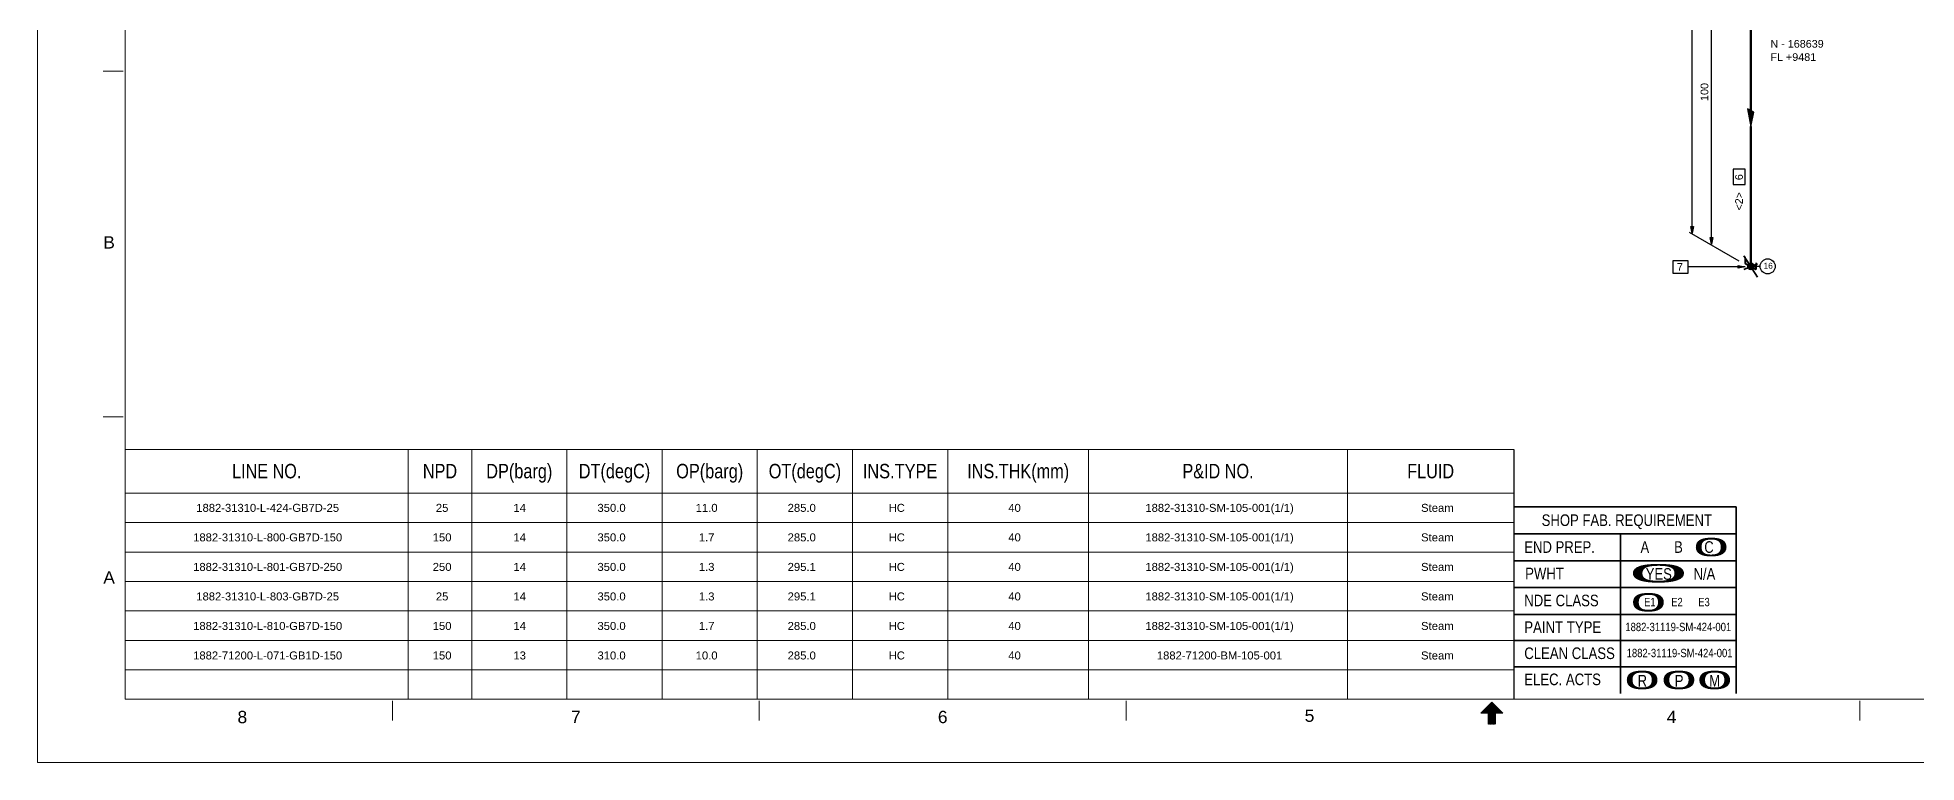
# Model space of a CAD drawing. Header units: inches. Extents: x 0 to 841, y 0 to 594.
# Drawn here: x 0 to 538, y 0 to 208 of the extents above; entities that cross this region are included whole.
import ezdxf
from ezdxf.enums import TextEntityAlignment as Align
from ezdxf.xclip import XClip

# ---------------------------------------------------------------- set-up
doc = ezdxf.new("R2010")
doc.units = ezdxf.units.IN
doc.header["$MEASUREMENT"] = 0
doc.header["$XCLIPFRAME"] = 0
for name, color, linetype in [('AD1', 7, 'Continuous'), ('BG 0 -2', 7, 'Continuous'), ('BG BG BG BG BG 2', 7, 'Continuous'), ('BG BG BG BG BG TITLETEXT', 7, 'Continuous'), ('BG BG BG BG Default', 7, 'Continuous'), ('BG BG BG BG TITLETEXT -1', 7, 'Continuous'), ('BG spoolIsoText', 7, 'Continuous'), ('DIMLINES', 7, 'Continuous'), ('DIMTEXT', 7, 'Continuous'), ('DL', 7, 'Continuous'), ('DwgTemplate', 7, 'Continuous'), ('FITTINGS', 7, 'Continuous'), ('ISOTEXT', 7, 'Continuous'), ('PIPE', 7, 'Continuous'), ('WDC', 7, 'Continuous'), ('WDT', 7, 'Continuous'), ('WELDS', 7, 'Continuous'), ('WL', 7, 'Continuous')]:
    doc.layers.add(name, color=color, linetype=linetype)
doc.styles.add('Arial', font='arial.ttf')

# ---------------------------------------------------------------- blocks, each defined once
blk = doc.blocks.new('1882-31118-SP-186-001-333_MODEL-EMBED 1_DWG')
at = {"layer": 'DwgTemplate', "color": 4, "style": 'Arial'}
for s, width, p in [('1882-31310-L-424-GB7D-25', 1.003382, (0.772368, -0.115628)), ('25', 1.008516, (3.475116, -0.115628)), ('14', 1.008516, (4.350117, -0.115628)), ('350.0 ', 1.008516, (5.29826, -0.115628)), ('11.0 ', 1.008516, (6.406503, -0.115628)), ('285.0 ', 1.008516, (7.444094, -0.115628)), ('HC', 0.992063, (8.5857, -0.115628)), ('40', 1.008516, (9.933451, -0.115628)), ('1882-31310-SM-105-001(1/1)', 1.003127, (11.480553, -0.115628)), ('Steam', 1.013128, (14.590457, -0.115628)), ('1882-31310-L-800-GB7D-150', 1.003597, (0.737042, -0.448962)), ('150', 1.008516, (3.43979, -0.448962)), ('350.0 ', 1.008516, (5.29826, -0.448962)), ('1.7 ', 1.008516, (6.441829, -0.448962)), ('285.0 ', 1.008516, (7.444094, -0.448962)), ('HC', 0.992063, (8.5857, -0.448962)), ('40', 1.008516, (9.933451, -0.448962)), ('1882-31310-SM-105-001(1/1)', 1.003127, (11.480553, -0.448962)), ('Steam', 1.013128, (14.590457, -0.448962)), ('1882-31310-L-801-GB7D-250', 1.003597, (0.737042, -0.782295)), ('250', 1.008516, (3.43979, -0.782295)), ('14', 1.008516, (4.350117, -0.782295)), ('350.0 ', 1.008516, (5.29826, -0.782295)), ('1.3 ', 1.008516, (6.441829, -0.782295)), ('295.1 ', 1.008516, (7.444094, -0.782295)), ('HC', 0.992063, (8.5857, -0.782295)), ('40', 1.008516, (9.933451, -0.782295)), ('1882-31310-SM-105-001(1/1)', 1.003127, (11.480553, -0.782295)), ('Steam', 1.013128, (14.590457, -0.782295)), ('1882-31310-L-803-GB7D-25', 1.003382, (0.772368, -1.115628)), ('25', 1.008516, (3.475116, -1.115628)), ('14', 1.008516, (4.350117, -1.115628)), ('350.0 ', 1.008516, (5.29826, -1.115628)), ('1.3 ', 1.008516, (6.441829, -1.115628)), ('295.1 ', 1.008516, (7.444094, -1.115628)), ('HC', 0.992063, (8.5857, -1.115628)), ('40', 1.008516, (9.933451, -1.115628)), ('1882-31310-SM-105-001(1/1)', 1.003127, (11.480553, -1.115628)), ('Steam', 1.013128, (14.590457, -1.115628)), ('1882-31310-L-810-GB7D-150', 1.003597, (0.737042, -1.448962)), ('150', 1.008516, (3.43979, -1.448962)), ('14', 1.008516, (4.350117, -1.448962)), ('350.0 ', 1.008516, (5.29826, -1.448962)), ('1.7 ', 1.008516, (6.441829, -1.448962)), ('285.0 ', 1.008516, (7.444094, -1.448962)), ('HC', 0.992063, (8.5857, -1.448962)), ('40', 1.008516, (9.933451, -1.448962)), ('1882-31310-SM-105-001(1/1)', 1.003127, (11.480553, -1.448962)), ('Steam', 1.013128, (14.590457, -1.448962)), ('1882-71200-L-071-GB1D-150', 1.003597, (0.737042, -1.782295)), ('150', 1.008516, (3.43979, -1.782295)), ('13', 1.008516, (4.350117, -1.782295)), ('310.0 ', 1.008516, (5.29826, -1.782295)), ('10.0 ', 1.008516, (6.406503, -1.782295)), ('285.0 ', 1.008516, (7.444094, -1.782295)), ('HC', 0.992063, (8.5857, -1.782295)), ('40', 1.008516, (9.933451, -1.782295)), ('1882-71200-BM-105-001', 1.003731, (11.610082, -1.782295)), ('Steam', 1.013128, (14.590457, -1.782295))]:
    blk.add_text(s, height=0.090278, dxfattribs=dict(at, width=width)).set_placement(p, align=Align.TOP_LEFT)
at = {"layer": 'DwgTemplate', "color": 7, "style": 'Arial', "width": 1.008516}
blk.add_text('14', height=0.090278, dxfattribs=at).set_placement((4.350117, -0.448962), align=Align.TOP_LEFT)

msp = doc.modelspace()

# ---------------------------------------------------------------- linework, layer by layer
at = {"layer": 'AD1', "color": 4, "linetype": 'Continuous', "lineweight": 30}
for p, q in [((474.2, 151.8), (473.8, 153.72)), ((474.6, 153.72), (474.2, 151.8)), ((479.72, 148.6), (479.32, 150.52)), ((480.12, 150.52), (479.72, 148.6))]:
    msp.add_line(p, q, dxfattribs=at)
at = {"layer": 'BG 0 -2', "color": 7, "linetype": 'Continuous', "lineweight": 9}
for p, q in [((0, 0), (0, 594)), ((25.11, 576.75), (25.11, 18.11)), ((24.49, 198.28), (18.83, 198.28)), ((24.49, 99.14), (18.83, 99.14)), ((25.11, 18.11), (815.93, 18.11)), ((101.7, 17.68), (101.7, 12.02)), ((206.83, 17.68), (206.83, 12.02)), ((311.95, 17.68), (311.95, 12.02)), ((416.76, 17.3), (413.57, 14.12)), ((413.59, 14.12), (416.76, 17.29)), ((413.71, 14.12), (416.83, 17.23)), ((413.84, 14.12), (416.89, 17.17)), ((413.96, 14.12), (416.95, 17.11)), ((414.09, 14.12), (417.01, 17.04)), ((414.21, 14.12), (417.08, 16.98)), ((414.34, 14.12), (417.14, 16.92)), ((414.46, 14.12), (417.2, 16.86)), ((414.59, 14.12), (417.26, 16.79)), ((414.71, 14.12), (417.33, 16.73)), ((414.84, 14.12), (417.39, 16.67)), ((414.96, 14.12), (417.45, 16.61)), ((415.09, 14.12), (417.51, 16.54)), ((415.21, 14.12), (417.58, 16.48)), ((415.34, 14.12), (417.64, 16.42)), ((415.46, 14.12), (417.7, 16.36)), ((415.59, 14.12), (417.76, 16.29)), ((415.69, 14.1), (417.83, 16.23)), ((415.69, 13.98), (417.89, 16.17)), ((419.94, 14.12), (416.76, 17.3)), ((416.76, 17.29), (416.76, 11.64)), ((522.2, 17.68), (522.2, 12.02)), ((413.57, 14.12), (415.69, 14.12)), ((415.69, 13.85), (417.95, 16.11)), ((415.69, 13.72), (418.01, 16.04)), ((415.69, 13.6), (418.08, 15.98)), ((415.69, 13.47), (418.14, 15.92)), ((415.69, 13.35), (418.2, 15.86)), ((415.69, 13.22), (418.26, 15.79)), ((415.69, 13.1), (418.33, 15.73)), ((415.69, 12.97), (418.39, 15.67)), ((415.69, 12.85), (418.45, 15.61)), ((415.69, 12.72), (418.51, 15.54)), ((415.69, 12.6), (418.58, 15.48)), ((415.69, 12.47), (418.64, 15.42)), ((415.69, 12.35), (418.7, 15.36)), ((415.69, 12.22), (418.76, 15.29)), ((415.69, 12.1), (418.83, 15.23)), ((415.69, 14.12), (415.69, 10.94)), ((415.69, 11.97), (417.82, 14.1)), ((415.69, 11.85), (417.82, 13.97)), ((415.69, 11.72), (417.82, 13.85)), ((415.69, 11.6), (417.82, 13.72)), ((415.69, 11.47), (417.82, 13.6)), ((415.69, 11.35), (417.82, 13.47)), ((415.69, 11.22), (417.82, 13.35)), ((415.69, 11.1), (417.82, 13.22)), ((415.69, 10.97), (417.82, 13.1)), ((415.78, 10.94), (417.82, 12.97)), ((415.91, 10.94), (417.82, 12.85)), ((416.03, 10.94), (417.82, 12.72)), ((416.16, 10.94), (417.82, 12.6)), ((416.28, 10.94), (417.82, 12.47)), ((416.41, 10.94), (417.82, 12.35)), ((416.53, 10.94), (417.82, 12.22)), ((416.66, 10.94), (417.82, 12.1)), ((416.78, 10.94), (417.82, 11.97)), ((416.91, 10.94), (417.82, 11.85)), ((417.03, 10.94), (417.82, 11.72)), ((417.16, 10.94), (417.82, 11.6)), ((417.28, 10.94), (417.82, 11.47)), ((417.41, 10.94), (417.82, 11.35)), ((417.53, 10.94), (417.82, 11.22)), ((417.66, 10.94), (417.82, 11.1)), ((417.78, 10.94), (417.82, 10.97)), ((417.82, 14.12), (419.94, 14.12)), ((417.82, 14.12), (417.82, 10.94)), ((417.84, 14.12), (418.89, 15.17)), ((417.96, 14.12), (418.95, 15.11)), ((418.09, 14.12), (419.01, 15.04)), ((418.21, 14.12), (419.08, 14.98)), ((418.34, 14.12), (419.14, 14.92)), ((418.46, 14.12), (419.2, 14.86)), ((418.59, 14.12), (419.26, 14.79)), ((418.71, 14.12), (419.33, 14.73)), ((418.84, 14.12), (419.39, 14.67)), ((418.96, 14.12), (419.45, 14.61)), ((419.09, 14.12), (419.51, 14.54)), ((419.21, 14.12), (419.58, 14.48)), ((419.34, 14.12), (419.64, 14.42)), ((419.46, 14.12), (419.7, 14.36)), ((419.59, 14.12), (419.76, 14.29)), ((419.71, 14.12), (419.83, 14.23)), ((419.84, 14.12), (419.89, 14.17)), ((841, 0), (0, 0))]:
    msp.add_line(p, q, dxfattribs=at)
at = {"layer": 'BG 0 -2', "color": 2, "linetype": 'Continuous', "lineweight": 25}
msp.add_line((423.08, 89.71), (423.08, 18.11), dxfattribs=at)
at = {"layer": 'BG BG BG BG BG 2', "color": 2, "linetype": 'Continuous', "lineweight": 15}
for p, q in [((423.08, 89.71), (25.11, 89.71)), ((106.23, 18.11), (106.23, 89.71)), ((124.41, 18.11), (124.41, 89.71)), ((151.69, 18.11), (151.69, 89.71)), ((178.97, 18.11), (178.97, 89.71)), ((206.26, 18.11), (206.26, 89.71)), ((233.54, 18.11), (233.54, 89.71)), ((260.82, 18.11), (260.82, 89.71)), ((301.21, 18.11), (301.21, 89.71)), ((375.37, 18.11), (375.37, 89.71)), ((423.08, 77.24), (25.11, 77.24)), ((423.08, 68.79), (25.11, 68.79)), ((423.08, 60.34), (25.11, 60.34)), ((423.08, 51.89), (25.11, 51.89)), ((423.08, 43.44), (25.11, 43.44)), ((423.08, 34.98), (25.11, 34.98)), ((423.08, 26.53), (25.11, 26.53))]:
    msp.add_line(p, q, dxfattribs=at)
at = {"layer": 'BG BG BG BG Default', "color": 2, "linetype": 'Continuous', "lineweight": 35}
for p, q in [((423.08, 73.27), (486.77, 73.27)), ((486.77, 73.27), (486.77, 19.74)), ((423.08, 65.57), (486.77, 65.57)), ((453.66, 65.57), (453.66, 19.74)), ((423.08, 57.87), (486.77, 57.87)), ((423.08, 50.17), (486.77, 50.17)), ((423.08, 42.46), (486.77, 42.46)), ((423.08, 34.93), (486.77, 34.93)), ((423.08, 27.39), (486.77, 27.39))]:
    msp.add_line(p, q, dxfattribs=at)
at = {"layer": 'DIMLINES', "color": 7, "linetype": 'Continuous', "lineweight": 30}
for p, q in [((473.32, 152.12), (487.56, 143.88)), ((473.8, 153.72), (474.6, 153.72)), ((479.32, 150.52), (480.12, 150.52))]:
    msp.add_line(p, q, dxfattribs=at)
at = {"layer": 'DL', "color": 4, "linetype": 'Continuous', "lineweight": 30}
for p, q in [((474.2, 151.8), (474.2, 290.2)), ((479.72, 148.6), (479.72, 233.48))]:
    msp.add_line(p, q, dxfattribs=at)
at = {"layer": 'FITTINGS', "color": 2, "linetype": 'Continuous', "lineweight": 30}
for p, q in [((491, 187), (490, 187.5)), ((490, 187.5), (491, 182.3)), ((491.8, 186.5), (490.2, 187.4)), ((490.2, 187.4), (491, 182.8)), ((491.7, 186.6), (490.2, 187.4)), ((490.2, 187.4), (491, 183.3)), ((491.6, 186.6), (490.4, 187.3)), ((490.4, 187.3), (491, 183.8)), ((491.4, 186.6), (490.5, 187.2)), ((490.5, 187.2), (491, 184.2)), ((491.4, 186.7), (490.6, 187.1)), ((490.6, 187.1), (491, 184.6)), ((491.3, 186.8), (490.7, 187.1)), ((490.7, 187.1), (491, 185)), ((491.1, 186.9), (490.9, 187)), ((490.9, 187), (491, 185.4)), ((491, 185.4), (491, 187)), ((491, 187), (491, 182.3)), ((491, 185), (491.1, 186.9)), ((491, 184.6), (491.3, 186.8)), ((491, 184.2), (491.4, 186.7)), ((491, 182.8), (491.7, 186.6)), ((491, 183.3), (491.6, 186.6)), ((491, 183.8), (491.4, 186.6)), ((491, 182.3), (491.8, 186.5))]:
    msp.add_line(p, q, dxfattribs=at)
at = {"layer": 'FITTINGS', "color": 2, "linetype": 'Continuous', "lineweight": 35}
for p, q in [((489.4, 145), (489.4, 143.1)), ((489.4, 143.1), (492.5, 141.4)), ((489.5, 144.5), (489.5, 143)), ((489.5, 143), (492.4, 141.4)), ((492.4, 141.4), (492.4, 142.9)), ((492.5, 141.4), (492.5, 143.3))]:
    msp.add_line(p, q, dxfattribs=at)
at = {"layer": 'ISOTEXT', "color": 7, "linetype": 'Continuous', "lineweight": 30}
for p, q in [((489.4, 170.12), (485.88, 170.12)), ((485.88, 170.12), (485.88, 165.72)), ((489.4, 165.72), (489.4, 170.12)), ((485.88, 165.72), (489.4, 165.72)), ((473, 143.88), (468.6, 143.88)), ((468.6, 143.88), (468.6, 140.36)), ((468.6, 140.36), (473, 140.36)), ((489.32, 142.12), (472.92, 142.12)), ((473, 140.36), (473, 143.88)), ((487.4, 141.72), (487.4, 142.52)), ((487.4, 142.52), (489.32, 142.12)), ((489.32, 142.12), (487.4, 141.72))]:
    msp.add_line(p, q, dxfattribs=at)
at = {"layer": 'PIPE', "color": 3, "linetype": 'Continuous', "lineweight": 50}
for p, q in [((491, 227.2), (491, 187)), ((491, 182.4), (491, 142.3))]:
    msp.add_line(p, q, dxfattribs=at)
at = {"layer": 'WDC', "color": 4, "linetype": 'Continuous', "lineweight": 30}
msp.add_circle((495.82, 142.28), 2.16, dxfattribs=at)
at = {"layer": 'WELDS', "color": 7, "linetype": 'Continuous', "lineweight": 35}
for p, q in [((489, 145.3), (492.9, 139.2)), ((492.9, 143), (489, 141.4))]:
    msp.add_line(p, q, dxfattribs=at)
at = {"layer": 'WELDS', "color": 6, "linetype": 'Continuous', "lineweight": 35}
msp.add_circle((491, 142.28), 0.92, dxfattribs=at)
at = {"layer": 'WELDS', "color": 6}
for radius in [0.72, 0.52, 0.52, 0.32, 0.32, 0.32, 0.32, 0.12, 0.12, 0.12, 0.12]:
    msp.add_circle((491, 142.28), radius, dxfattribs=at)
at = {"layer": 'WL', "color": 7}
msp.add_line((493.66, 142.28), (490.76, 142.28), dxfattribs=at)

# ---------------------------------------------------------------- block references
at = {"layer": 'WELDS', "linetype": 'ByBlock'}
ref = msp.add_blockref('1882-31118-SP-186-001-333_MODEL-EMBED 1_DWG', (25.87, 77.1), dxfattribs=dict(at, xscale=25.4, yscale=25.4, zscale=25.4))
XClip(ref).set_block_clipping_path([(-0.029528, -2.66273), (15.699643, 0.003937)])

# ---------------------------------------------------------------- texts
at = {"layer": 'BG 0 -2', "color": 7, "style": 'Arial'}
for s, height, width, p in [('B ', 3.537, 1.005373, (18.84, 147.39)), ('A', 3.54, 1.004063, (18.84, 51.29))]:
    msp.add_text(s, height=height, dxfattribs=dict(at, width=width)).set_placement(p)
at = {"layer": 'BG 0 -2', "color": 7, "style": 'Arial', "width": 1.008516}
for s, p in [('8', (58.68, 13.03)), ('7', (154.26, 13.05)), ('6', (259.39, 13.05)), ('5', (364.51, 13.39)), ('4', (468.28, 13.05))]:
    msp.add_text(s, height=3.54, dxfattribs=at).set_placement(p, align=Align.MIDDLE)
at = {"layer": 'BG BG BG BG BG TITLETEXT', "color": 4, "style": 'Arial'}
for s, height, width, p in [('SHOP FAB. REQUIREMENT', 3.3327, 0.806085, (431.05, 69.48)), ('END PREP.', 3.333, 0.806116, (426.06, 61.78)), ('PWHT', 3.333, 0.809267, (426.31, 54.2)), ('NDE CLASS', 3.333, 0.807799, (426.06, 46.45)), ('PAINT TYPE', 3.333, 0.811381, (426.06, 38.8)), ('CLEAN CLASS', 3.3327, 0.809087, (426.06, 31.32)), ('ELEC. ACTS', 3.333, 0.808712, (426.06, 23.83))]:
    msp.add_text(s, height=height, dxfattribs=dict(at, width=width)).set_placement(p, align=Align.MIDDLE_LEFT)
for s, height, width, p in [('A       B      C', 3.3327, 0.79386, (469.85, 61.78)), ('YES      N/A', 3.3327, 0.802667, (470.84, 54.06)), ('E1      E2      E3', 2.4, 0.800459, (469.81, 46)), ('1882-31119-SM-424-001', 2.4, 0.809955, (470.19, 38.86)), ('1882-31119-SM-424-001', 2.4, 0.809955, (470.57, 31.39)), ('R', 3.33, 0.797964, (459.89, 23.43)), ('P', 3.33, 0.817261, (470.42, 23.43)), ('M', 3.33, 0.803768, (480.6, 23.43))]:
    msp.add_text(s, height=height, dxfattribs=dict(at, width=width)).set_placement(p, align=Align.MIDDLE_CENTER)
at = {"layer": 'BG BG BG BG TITLETEXT -1', "color": 4, "style": 'Arial'}
for s, height, width, p in [('LINE NO.', 4.146, 0.800705, (65.67, 83.56)), ('NPD', 4.146, 0.80406, (115.32, 83.56)), ('DP(barg)', 4.146, 0.806291, (138.05, 83.56)), ('DT(degC)', 4.146, 0.805416, (165.33, 83.56)), ('OP(barg)', 4.146, 0.806696, (192.62, 83.56)), ('OT(degC)', 4.146, 0.805802, (219.9, 83.56)), ('INS.TYPE', 4.146, 0.809963, (247.18, 83.56)), ('INS.THK(mm)', 4.1456, 0.803775, (281.02, 83.56)), ('P&ID NO.', 4.146, 0.801737, (338.29, 83.56)), ('FLUID', 4.146, 0.803157, (399.23, 83.56))]:
    msp.add_text(s, height=height, dxfattribs=dict(at, width=width)).set_placement(p, align=Align.MIDDLE_CENTER)
at = {"layer": 'BG spoolIsoText', "color": 2, "style": 'Arial'}
for width, p in [(2.521291, (479.62, 61.77)), (4.202152, (464.51, 54.25)), (2.521291, (461.63, 45.92)), (2.521291, (459.84, 23.64)), (2.521291, (470.39, 23.64)), (2.521291, (480.63, 23.64))]:
    msp.add_text('0', height=5.23, dxfattribs=dict(at, width=width)).set_placement(p, align=Align.MIDDLE_CENTER)
at = {"layer": 'DIMTEXT', "color": 2, "style": 'Arial', "width": 1.008516}
msp.add_text('100', height=2.2, rotation=90, dxfattribs=at).set_placement((478.8, 189.7))
at = {"layer": 'ISOTEXT', "color": 2, "style": 'Arial'}
for s, width, p in [('N - 168639', 1.004313, (496.6, 205)), ('FL +9481', 1.003457, (496.6, 201.2)), ('7', 1.008516, (469.8, 141))]:
    msp.add_text(s, height=2.2, dxfattribs=dict(at, width=width)).set_placement(p)
for s, width, p in [('6', 1.008516, (488.7, 167)), ('<2>', 0.993892, (488.7, 158.3))]:
    msp.add_text(s, height=2.2, rotation=90, dxfattribs=dict(at, width=width)).set_placement(p)
at = {"layer": 'WDT', "color": 2, "style": 'Arial', "width": 1.008516}
msp.add_text('16', height=1.7, dxfattribs=at).set_placement((494.63, 141.6))

doc.saveas('drawing.dxf')
